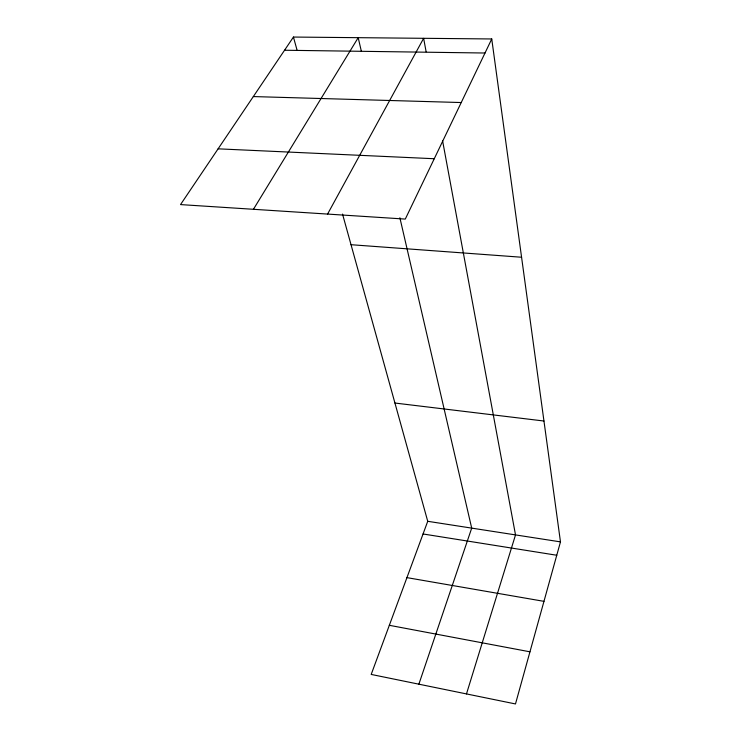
<?xml version="1.0" encoding="UTF-8"?>
<svg xmlns="http://www.w3.org/2000/svg" width="741" height="741" viewBox="0 0 741 741"><rect width="100%" height="100%" fill="white"/><g stroke="black" fill="none" stroke-linecap="round" stroke-linejoin="round"><path stroke-width="1.11" d="M491.746 38.967L405.29 219.086L180.526 204.59L293.436 37.05L491.746 38.967L560.474 541.875L515.486 703.95L371.195 674.43L427.733 521.303L342.527 214.075M466.478 693.928L515.514 534.909L442.609 140.892M418.869 684.184L471.702 528.12L399.871 217.752M327.578 214.075L423.63 38.31L426.121 51.777M253.431 209.295L358.199 37.68L361.321 51.148M284.544 50.24L485.003 53.019M253.32 96.571L461.235 102.545M218.104 148.83L434.263 158.731M351.021 244.706L521.581 257.238M394.934 403.039L543.959 421.018M427.733 521.303L560.474 541.875M423.046 533.974L556.76 555.25M406.929 577.628L543.968 601.349M389.331 625.302L529.954 651.811M293.436 37.05L297.095 50.268"/></g></svg>
